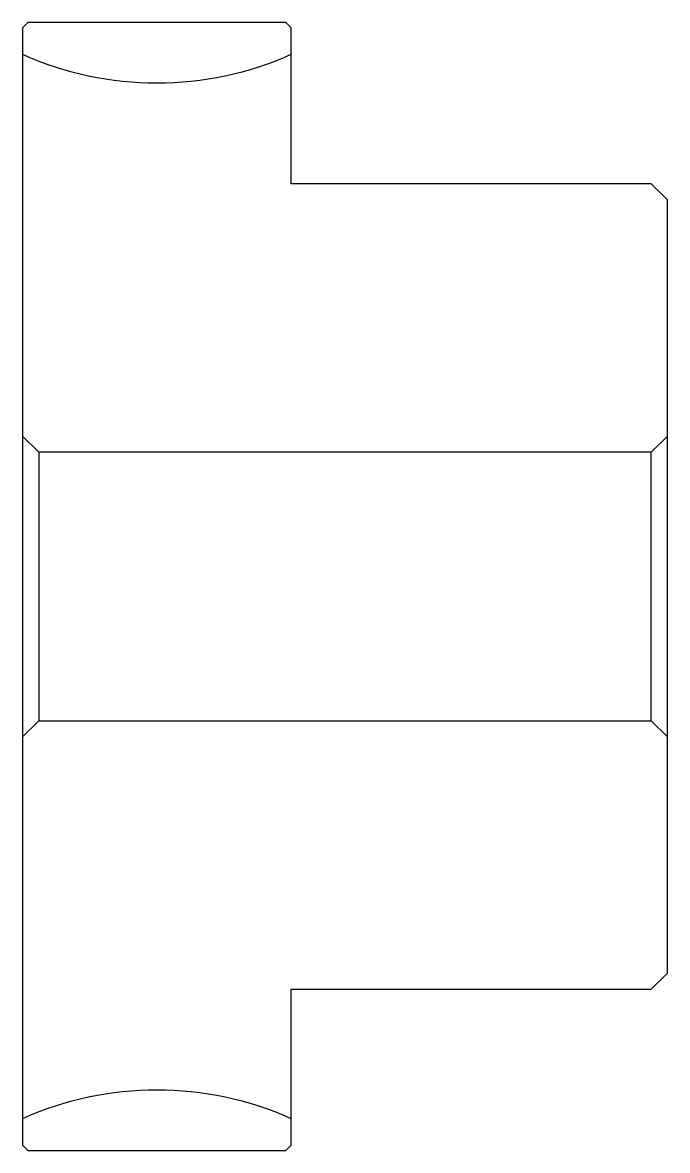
# Model space of a CAD drawing. Header units: metres. Extents: x 26.6 to 38.6, y 20.7 to 41.7.
import ezdxf

# ---------------------------------------------------------------- set-up
doc = ezdxf.new("R2010")
doc.units = ezdxf.units.M

msp = doc.modelspace()

# ---------------------------------------------------------------- linework, layer by layer
at = {"color": 4}
for p, q in [((38.597015, 34.031345), (38.297016, 33.731346)), ((26.597015, 28.431347), (26.897015, 28.731346)), ((38.597015, 28.431347), (38.297016, 28.731346))]:
    msp.add_line(p, q, dxfattribs=at)
for points in [[(29.097015, 41.731346), (26.697016, 41.731346), (26.597015, 41.631348), (26.597015, 28.431347)], [(31.597015, 38.731346), (31.597015, 41.631348), (31.497015, 41.731346), (29.097015, 41.731346)], [(31.597015, 23.731346), (38.297016, 23.731346), (38.597015, 24.031345), (38.597015, 38.431347), (38.297016, 38.731346), (31.597015, 38.731346)], [(26.597015, 34.031345), (26.897015, 33.731346), (26.897015, 28.731346), (38.297016, 28.731346), (38.297016, 33.731346), (26.897015, 33.731346)], [(26.597015, 28.431347), (26.597015, 20.831347), (26.697016, 20.731346), (29.097015, 20.731346)], [(29.097015, 20.731346), (31.497015, 20.731346), (31.597015, 20.831347), (31.597015, 23.731346)]]:
    msp.add_lwpolyline(points, dxfattribs=at)
for centre, start, end in [((29.097015, 46.731346), 245.9104933, 294.0895067), ((29.097015, 15.731346), 65.9104933, 114.0895067)]:
    msp.add_arc(centre, 6.125, start, end, dxfattribs=at)

doc.saveas('drawing.dxf')
